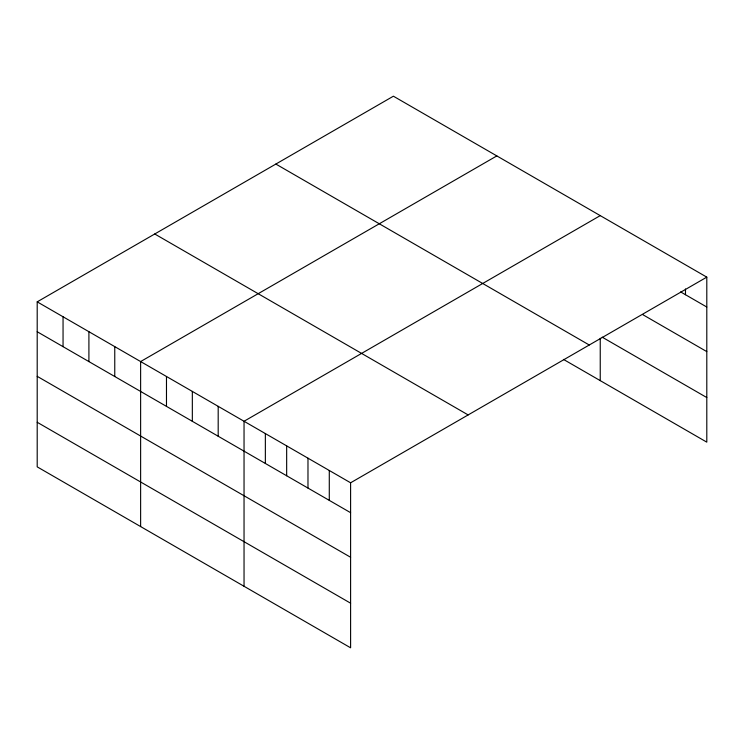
<?xml version="1.0" encoding="UTF-8"?>
<svg xmlns="http://www.w3.org/2000/svg" width="744" height="744" viewBox="0 0 744 744"><rect width="100%" height="100%" fill="white"/><g stroke="black" fill="none" stroke-linecap="round" stroke-linejoin="round"><path stroke-width="1.12" d="M706.8 277.14L350.601 482.791L350.601 647.801L37.2 466.86L37.2 301.85L393.399 96.199L706.8 277.14L706.8 442.15L563.45 359.389M496.825 155.915L140.625 361.565L140.625 526.566M600.241 215.62L244.041 421.271L244.041 586.281M680.648 291.927L706.8 307.03M642.863 314.703L706.8 351.614M602.184 337.162L706.8 397.556M275.857 164.061L589.257 345.002M154.743 233.988L468.143 414.929M37.2 301.85L350.601 482.791M37.2 331.74L350.601 512.681M37.2 376.334L350.601 557.265M37.2 422.276L350.601 603.207M685.484 288.979L685.484 294.726M600.241 338.269L600.241 380.63M329.285 470.487L329.285 500.377M307.979 458.183L307.979 488.073M286.663 445.879L286.663 475.769M265.357 433.575L265.357 463.466M218.187 406.345L218.187 436.235M192.333 391.418L192.333 421.309M166.479 376.492L166.479 406.382M114.762 346.639L114.762 376.52M88.908 331.703L88.908 361.593M63.054 316.777L63.054 346.667"/></g></svg>
